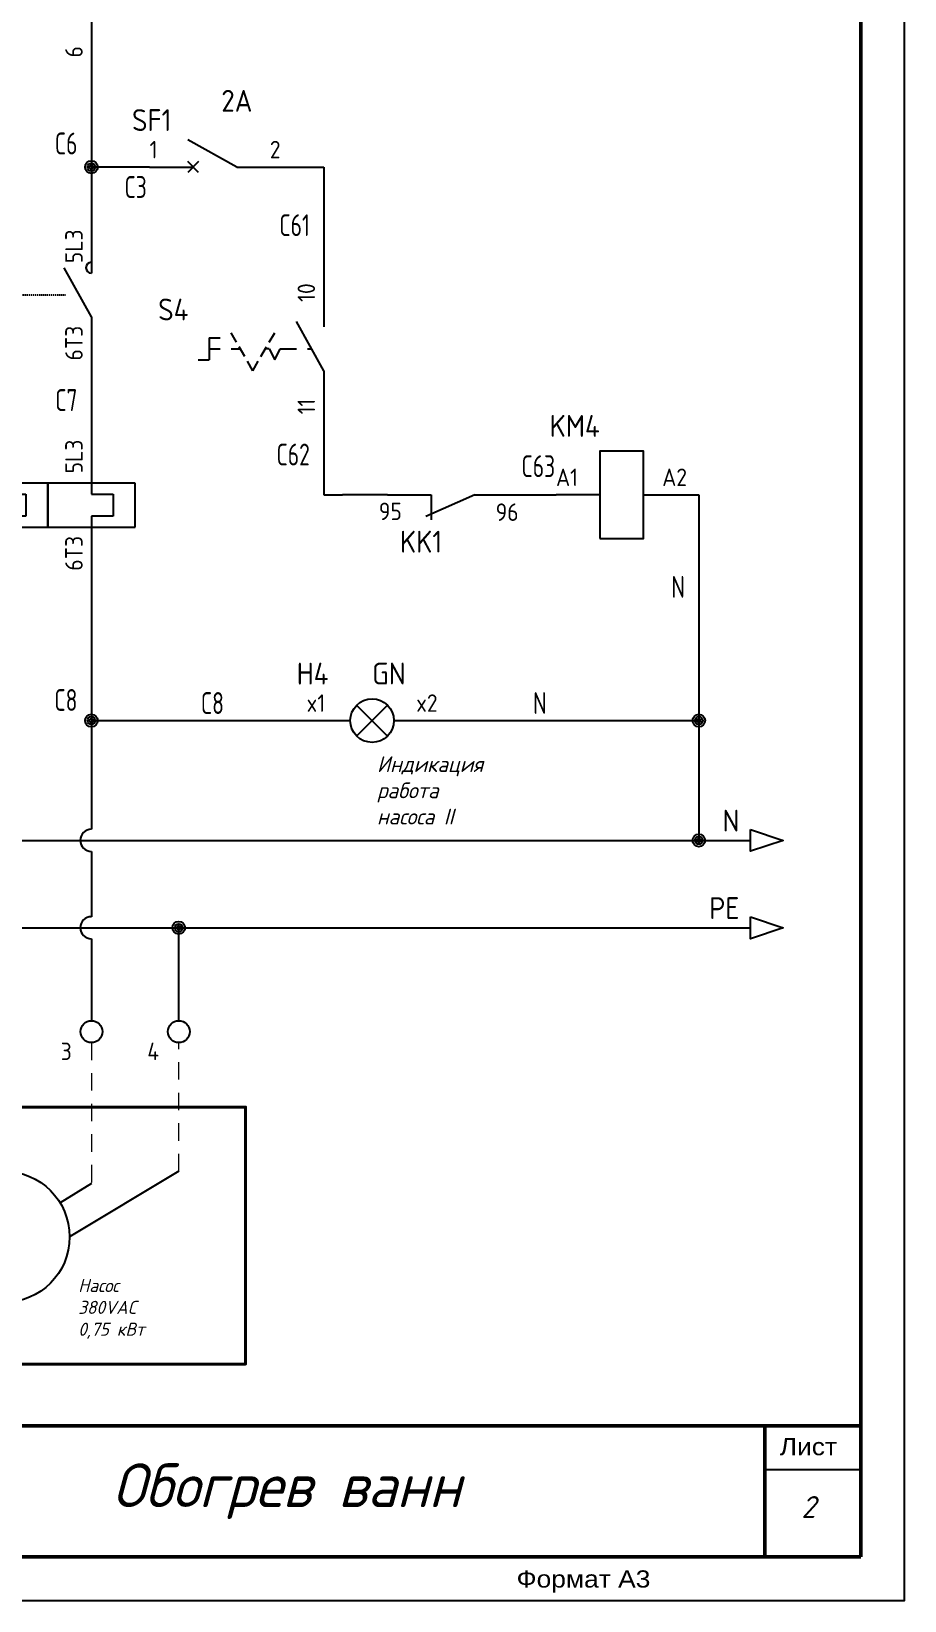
# Model space of a CAD drawing. Extents: x -319 to 3117, y -991 to 292.
# Drawn here: x 300 to 400, y -5 to 174.6 of the extents above; entities that cross this region are included whole.
import ezdxf
from ezdxf.enums import TextEntityAlignment as Align

# ---------------------------------------------------------------- set-up
doc = ezdxf.new("R2010")
doc.units = 0
for name, pattern in [('Caddy_Dash', [3.5, 2, -1.5]), ('Caddy_Solid', [0]), ('HIDDEN2', [0.1875, 0.125, -0.0625])]:
    doc.linetypes.add(name, pattern=pattern)
doc.layers.get('0').update_dxf_attribs({"lineweight": 15})
for name, color, linetype in [('100', 7, 'Continuous'), ('DESC', 94, 'Continuous'), ('LINK', 9, 'HIDDEN2'), ('MISC', 7, 'Continuous'), ('SYMS', 7, 'Continuous'), ('TAGS', 7, 'Continuous'), ('TERMS', 7, 'Continuous'), ('WIRECOPY', 84, 'Continuous'), ('WIREFIXED', 84, 'Continuous'), ('WIREREF', 255, 'Continuous'), ('WIRES', 7, 'Continuous')]:
    doc.layers.add(name, color=color, linetype=linetype)
doc.styles.add('Caddy_Vectorfont1n', font='arial.ttf', dxfattribs={"width": 1.1})
doc.styles.get("Standard").update_dxf_attribs({"font": 'GOST_Common Italic_0.ttf'})
doc.styles.add('WD_IEC', font='ISOCP2.shx', dxfattribs={"width": 0.9, "height": 4})

# ---------------------------------------------------------------- blocks, each defined once
blk = doc.blocks.new('HA1S1')
blk.add_lwpolyline([(0, 1.25), (3.75, 0), (0, -1.25)], close=True)
at = {"style": 'WD_IEC'}
for tag, height, flags, p in [('WIRENO', 2.5, 8, (-1.25, 1)), ('SIGCODE', 1, 1, (5, 1.8))]:
    blk.add_attdef(tag, text='', height=height, dxfattribs=dict(at, flags=flags)).set_placement(p, align=Align.RIGHT)
at = {"style": 'WD_IEC', "flags": 1}
blk.add_attdef('X4TERM01', (0, 0), '', height=0.32, dxfattribs=at)
at = {"style": 'WD_IEC'}
blk.add_attdef('XREF', text='', height=2.5, dxfattribs=at).set_placement((5, 0), align=Align.MIDDLE_LEFT)
blk.add_attdef('DESC1', text='', height=2.5, dxfattribs=at).set_placement((-1.25, -1), align=Align.TOP_RIGHT)
blk = doc.blocks.new('VMO14')
blk.add_line((20, 7.5), (7.5, 0))
blk.add_circle((0, 0), 7.5)
at = {"style": 'WD_IEC'}
for tag, p in [('INST', (-15.5, 12.75)), ('LOC', (-15.5, 9.25)), ('TAG1', (-15.5, 5.75)), ('DESC1', (-15.5, 1.5)), ('DESC2', (-15.5, -2)), ('DESC3', (-15.5, -5.5)), ('RATING1', (-15.5, -9)), ('RATING2', (-15.5, -12.5)), ('RATING3', (-15.5, -16))]:
    blk.add_attdef(tag, text='', height=2.5, dxfattribs=at).set_placement(p, align=Align.RIGHT)
blk.add_attdef('TERM02', (-0.81, 7.4), '', height=2, rotation=90, dxfattribs=at)
for tag, p in [('TERM04', (19, 10)), ('TERM01', (-7.47, 4.61)), ('TERM03', (9.66, 4.61))]:
    blk.add_attdef(tag, text='', height=2, rotation=90, dxfattribs=at).set_placement(p, align=Align.RIGHT)
at = {"style": 'WD_IEC', "flags": 1}
for tag, p, height in [('MFG', (22.75, 9), 1.5), ('X2TERM02', (0, 7.5), 0.32), ('X2TERM04', (20, 7.5), 0.32), ('CAT', (22.75, 6.5), 1.5), ('X0TERM01', (-6.4, 3.9), 0.32), ('X0TERM03', (6.4, 3.9), 0.32), ('X4LINK', (-7.5, 0), 0.32), ('X1LINK', (7.5, 0), 0.32), ('ASSYCODE', (1, -9), 1), ('FAMILY', (1, -10.5), 1), ('CATDESC', (1, -12), 1)]:
    blk.add_attdef(tag, p, '', height=height, dxfattribs=at)
at = {"style": 'WD_IEC'}
for tag, p in [('M', (-0.06, 1.67)), ('3~', (0.05, -3.33))]:
    blk.add_attdef(tag, text='', height=2.5, dxfattribs=at).set_placement(p, align=Align.CENTER)
at = {"lineweight": 15, "style": 'WD_IEC'}
blk.add_attdef('XREF', text='', height=2.5, dxfattribs=at).set_placement((-15.5, -19.5), align=Align.RIGHT)
blk = doc.blocks.new('WDDOT')
for radius in [0.72, 0.449, 0.223]:
    blk.add_circle((0, 0), radius)
blk = doc.blocks.new('VMS21P')
for p, q in [((0, 7.5), (0, 2.5)), ((0, -2.5), (-3.12, 3.12)), ((0, -2.5), (0, -7.5))]:
    blk.add_line(p, q)
blk.add_arc((0, 3.12), 0.625, 90, 270)
at = {"style": 'WD_IEC'}
for tag, p in [('INST', (-5.25, 6.75)), ('LOC', (-5.25, 3.75)), ('TAG2', (-5.25, 0.75)), ('XREF', (-5.25, -3.75)), ('DESC1', (-5.25, -6.75)), ('DESC2', (-5.25, -9.75)), ('DESC3', (-5.25, -12.75))]:
    blk.add_attdef(tag, text='', height=2.5, dxfattribs=at).set_placement(p, align=Align.RIGHT)
blk.add_attdef('TERM01', text='', height=2, rotation=90, dxfattribs=at).set_placement((-1, 7.5), align=Align.RIGHT)
at = {"style": 'WD_IEC', "flags": 1}
for tag, p, height in [('X2TERM01', (0, 7.5), 0.32), ('X4LINK', (-2.91, 0), 0.32), ('X1LINK', (-0.5, 0), 0.32), ('CONTACT', (4, -3.5), 1), ('FAMILY', (4, -5), 1), ('X8TERM02', (0, -7.5), 0.32)]:
    blk.add_attdef(tag, p, '', height=height, dxfattribs=at)
at = {"style": 'WD_IEC'}
blk.add_attdef('TERM02', (-1, -7.5), '', height=2, rotation=90, dxfattribs=at)
blk = doc.blocks.new('VT0002')
blk.add_circle((0, 0), 1.25)
at = {"style": 'WD_IEC', "flags": 1}
for tag, p, height in [('ASSYCODE', (2.75, 10.75), 1), ('CATDESC', (2.75, 9.25), 1), ('MFG', (2.75, 7.25), 1.5), ('CAT', (2.75, 4.75), 1.5), ('X2PIN01', (0, 2.25), 0.4), ('X2TERMDESC01', (0, 1.75), 0.4), ('X4TERM01', (-1.25, 0), 0.32), ('X4PIN01', (-1.25, 1), 0.4), ('X4TERMDESC01', (-1.25, 0.5), 0.4), ('X2TERM01', (0, 1.25), 0.32), ('X8PIN01', (0, -0.25), 0.4), ('X1TERM01', (1.25, 0), 0.32), ('X1PIN01', (1.25, 1), 0.4), ('X1TERMDESC01', (1.25, 0.5), 0.4), ('X8TERM01', (0, -1.25), 0.32), ('X8TERMDESC01', (0, -0.75), 0.4), ('LINKTERM', (0, -2), 0.4), ('STRIPSEQ', (0, -3), 0.4)]:
    blk.add_attdef(tag, p, '', height=height, dxfattribs=at)
at = {"style": 'WD_IEC'}
for tag, p in [('INST', (-2.25, 7.5)), ('LOC', (-2.25, 4))]:
    blk.add_attdef(tag, text='', height=2.5, dxfattribs=at).set_placement(p, align=Align.RIGHT)
at = {"style": 'WD_IEC', "flags": 8}
for tag, height, p in [('TAGSTRIP', 2.5, (-2.25, 0.5)), ('TERM01', 2, (-2.25, -3.25))]:
    blk.add_attdef(tag, text='', height=height, dxfattribs=at).set_placement(p, align=Align.RIGHT)
blk = doc.blocks.new('HLT1G')
for p, q in [((-7.5, 0), (-2.5, 0)), ((1.77, -1.77), (-1.77, 1.77)), ((1.77, 1.77), (-1.77, -1.77)), ((2.5, 0), (7.5, 0))]:
    blk.add_line(p, q)
blk.add_circle((0, 0), 2.5)
at = {"style": 'WD_IEC'}
for tag, p in [('INST', (-5, 11.12)), ('LOC', (-5, 7.62)), ('TAG1', (-5, 4.12)), ('DESC1', (-5, -10)), ('DESC2', (-5, -13.5)), ('DESC3', (-5, -17))]:
    blk.add_attdef(tag, text='', height=2.5, dxfattribs=at).set_placement(p, align=Align.RIGHT)
for tag, p, height, flags in [('MFG', (4.92, 12.12), 1.5, 9), ('CAT', (4.92, 9.62), 1.5, 9), ('TERM01', (-7.5, 1), 2, 8), ('X2LINK', (0, 2.5), 0.32, 1), ('X4TERM01', (-7.5, 0), 0.32, 1), ('X1TERM02', (7.5, 0), 0.32, 1), ('X8LINK', (0, -2.5), 0.32, 1), ('ASSYCODE', (8.5, -4), 1, 1), ('FAMILY', (8.5, -5.5), 1, 1), ('CATDESC', (8.5, -7), 1, 1)]:
    blk.add_attdef(tag, p, '', height=height, dxfattribs=dict(at, flags=flags))
at = {"lineweight": 15, "style": 'WD_IEC'}
blk.add_attdef('COLOR', (0, 4.12), '', height=2.5, dxfattribs=at)
at = {"style": 'WD_IEC', "flags": 8}
blk.add_attdef('TERM02', text='', height=2, dxfattribs=at).set_placement((7.5, 1), align=Align.RIGHT)
at = {"lineweight": 15, "style": 'WD_IEC'}
for tag, p in [('XREF', (-5, -6.25)), ('WDTAGALT', (-5, -20))]:
    blk.add_attdef(tag, text='', height=2.5, dxfattribs=at).set_placement(p, align=Align.RIGHT)
blk = doc.blocks.new('HCB1')
for p, q in [((2.5, 0), (-3.12, 3.12)), ((-7.5, 0), (-2.5, 0)), ((-1.88, -0.62), (-3.12, 0.62)), ((-1.88, 0.62), (-3.12, -0.62)), ((2.5, 0), (7.5, 0))]:
    blk.add_line(p, q)
at = {"style": 'WD_IEC'}
for tag, p in [('INST', (-5, 11.12)), ('LOC', (-5, 7.62)), ('TAG1', (-5, 4.12)), ('DESC1', (-5, -11.25)), ('DESC2', (-5, -14.75)), ('DESC3', (-5, -18.25))]:
    blk.add_attdef(tag, text='', height=2.5, dxfattribs=at).set_placement(p, align=Align.RIGHT)
for tag, p, height, flags in [('MFG', (4.92, 12.12), 1.5, 9), ('CAT', (4.92, 9.62), 1.5, 9), ('TERM01', (-7.5, 1), 2, 8), ('X2LINK', (0, 2.46), 0.32, 1), ('X4TERM01', (-7.5, 0), 0.32, 1), ('X8LINK', (0, 0.55), 0.32, 1), ('X1TERM02', (7.5, 0), 0.32, 1), ('ASSYCODE', (12.25, -2.75), 1, 1), ('FAMILY', (12.25, -4.25), 1, 1), ('CATDESC', (12.25, -5.75), 1, 1), ('CONTACT', (12.5, -7.5), 1, 1), ('COMMON', (13.75, -8.75), 1, 1)]:
    blk.add_attdef(tag, p, '', height=height, dxfattribs=dict(at, flags=flags))
at = {"style": 'WD_IEC', "flags": 8}
blk.add_attdef('TERM02', text='', height=2, dxfattribs=at).set_placement((7.5, 1), align=Align.RIGHT)
at = {"lineweight": 15, "style": 'WD_IEC'}
for tag, p in [('RATING1', (-5, -3.75)), ('XREF', (-5, -7.5))]:
    blk.add_attdef(tag, text='', height=2.5, dxfattribs=at).set_placement(p, align=Align.RIGHT)
blk = doc.blocks.new('VOL2')
for p, q in [((0, 7.5), (0, 1.25)), ((-5, 2.5), (-5, -2.5)), ((5, 2.5), (-5, 2.5)), ((5, -2.5), (5, 2.5)), ((0, 1.25), (2.5, 1.25)), ((2.5, 1.25), (2.5, -1.25)), ((0, -1.25), (0, -7.5)), ((2.5, -1.25), (0, -1.25)), ((-5, -2.5), (5, -2.5))]:
    blk.add_line(p, q)
at = {"style": 'WD_IEC'}
for tag, p in [('INST', (-6.5, 9)), ('LOC', (-6.5, 5.5)), ('TAG2', (-6.5, 2)), ('RATING1', (-6.5, -2.5)), ('XREF', (-6.5, -6.5)), ('DESC1', (-6.5, -10.35)), ('DESC2', (-6.5, -13.85)), ('DESC3', (-6.5, -17.35))]:
    blk.add_attdef(tag, text='', height=2.5, dxfattribs=at).set_placement(p, align=Align.RIGHT)
blk.add_attdef('TERM01', text='', height=2, rotation=90, dxfattribs=at).set_placement((-1, 7.5), align=Align.RIGHT)
at = {"style": 'WD_IEC', "flags": 1}
for tag, p, height in [('X2TERM01', (0, 7.5), 0.32), ('X4LINK', (-5, 0), 0.32), ('X1LINK', (5, 0), 0.32), ('FAMILY', (1, -5.5), 1), ('X8TERM02', (0, -7.5), 0.32)]:
    blk.add_attdef(tag, p, '', height=height, dxfattribs=at)
at = {"style": 'WD_IEC'}
blk.add_attdef('TERM02', (-1, -7.5), '', height=2, rotation=90, dxfattribs=at)
blk = doc.blocks.new('VSS112')
for p, q in [((0, 7.5), (0, 2.5)), ((-10, 0.75), (-10.62, 1.83)), ((-6.25, 0.75), (-5.62, 1.83)), ((0, -2.5), (-3.12, 3.12)), ((-13.12, 1.25), (-11.88, 1.25)), ((-13.12, 1.25), (-13.12, -1.25)), ((-13.12, 0), (-11.88, 0)), ((-10.62, 0), (-9.57, 0)), ((-9.06, -0.88), (-9.69, 0.21)), ((-7.19, -0.88), (-6.56, 0.21)), ((-6.25, 0), (-6.68, 0)), ((-6.25, 0), (-5.62, -1.25)), ((-5.62, -1.25), (-5, 0)), ((-5, 0), (-3.12, 0)), ((-1.88, 0), (-1.39, 0)), ((-14.38, -1.25), (-13.12, -1.25)), ((-8.12, -2.5), (-8.75, -1.42)), ((-8.12, -2.5), (-7.5, -1.42)), ((0, -2.5), (0, -7.5))]:
    blk.add_line(p, q)
at = {"style": 'WD_IEC'}
for tag, p in [('INST', (-15.5, 9.25)), ('LOC', (-15.5, 6.25)), ('TAG1', (-15.5, 3.25)), ('DESC1', (-15.5, -9.35)), ('DESC2', (-15.5, -12.35)), ('DESC3', (-15.5, -15.35))]:
    blk.add_attdef(tag, text='', height=2.5, dxfattribs=at).set_placement(p, align=Align.RIGHT)
at = {"style": 'WD_IEC', "flags": 8}
for tag, p in [('POS2', (-5.62, 3.5)), ('POS1', (-10.62, 3.5))]:
    blk.add_attdef(tag, text='', height=2, rotation=90, dxfattribs=at).set_placement(p, align=Align.MIDDLE_LEFT)
at = {"style": 'WD_IEC'}
blk.add_attdef('TERM01', text='', height=2, rotation=90, dxfattribs=at).set_placement((-1, 7.5), align=Align.RIGHT)
at = {"style": 'WD_IEC', "flags": 1}
for tag, p, height in [('X2TERM01', (0, 7.5), 0.32), ('CONTACT', (0.5, 4.5), 1), ('COMMON', (1.75, 3.25), 1), ('X1LINK', (0, 0), 0.32), ('X8TERM02', (0, -7.5), 0.32), ('ASSYCODE', (1, -9), 1), ('FAMILY', (1, -10.5), 1), ('CATDESC', (1, -12), 1)]:
    blk.add_attdef(tag, p, '', height=height, dxfattribs=at)
at = {"style": 'WD_IEC', "flags": 9}
for tag, p in [('MFG', (-16, -0.25)), ('CAT', (-16, -2.75))]:
    blk.add_attdef(tag, text='', height=1.5, dxfattribs=at).set_placement(p, align=Align.RIGHT)
at = {"style": 'WD_IEC'}
blk.add_attdef('TERM02', (-1, -7.5), '', height=2, rotation=90, dxfattribs=at)
at = {"lineweight": 15, "style": 'WD_IEC'}
blk.add_attdef('XREF', text='', height=2.5, dxfattribs=at).set_placement((-15.5, -6.35), align=Align.RIGHT)
blk.add_attdef('STATE', (1.25, -6.35), '', height=2.5, dxfattribs=at)
blk = doc.blocks.new('HCR22')
for p, q in [((2.5, 0), (-3.125, 2.5)), ((-2.5, 0), (-2.5, 2.8678)), ((-7.5, 0), (-2.5, 0)), ((2.5, 0), (7.5, 0))]:
    blk.add_line(p, q)
at = {"style": 'WD_IEC'}
for tag, p in [('INST', (-1.25, 11.125)), ('LOC', (-1.25, 7.625)), ('TAG2', (-1.25, 4.125)), ('DESC1', (-1.25, -10)), ('DESC2', (-1.25, -13.5)), ('DESC3', (-1.25, -17))]:
    blk.add_attdef(tag, text='', height=2.5, dxfattribs=at).set_placement(p, align=Align.RIGHT)
for tag, p, height, flags in [('TERM01', (-8.5, 1), 2, 8), ('X2LINK', (0, 1.5), 0.32, 1), ('X4TERM01', (-7.5, 0), 0.32, 1), ('X8LINK', (0, 0.5), 0.32, 1), ('X1TERM02', (7.5, 0), 0.32, 1), ('CONTACT', (7.75, -2.25), 1, 1), ('FAMILY', (7.75, -3.75), 1, 1)]:
    blk.add_attdef(tag, p, '', height=height, dxfattribs=dict(at, flags=flags))
at = {"style": 'WD_IEC', "flags": 8}
for tag, height, p in [('TERM02', 2, (7.5, 1)), ('XREF', 2.5, (-1.25, -6.25))]:
    blk.add_attdef(tag, text='', height=height, dxfattribs=at).set_placement(p, align=Align.RIGHT)
blk = doc.blocks.new('HMS1')
for p, q in [((-2.5, 0), (-7.5, 0)), ((2.5, 0), (7.5, 0))]:
    blk.add_line(p, q)
blk.add_lwpolyline([(-2.5, -5), (2.5, -5), (2.5, 5), (-2.5, 5)], close=True)
at = {"style": 'WD_IEC'}
for tag, p in [('INST', (-2.5, 13.62)), ('LOC', (-2.5, 10.12)), ('TAG1', (-2.5, 6.62)), ('DESC1', (-2.5, -10)), ('DESC2', (-2.5, -13.5)), ('DESC3', (-2.5, -17))]:
    blk.add_attdef(tag, text='', height=2.5, dxfattribs=at).set_placement(p, align=Align.RIGHT)
for tag, p, height, flags in [('MFG', (4.92, 12.12), 1.5, 9), ('CAT', (4.92, 9.62), 1.5, 9), ('X2LINK', (0, 5), 0.32, 1), ('TERM01', (-7.5, 1), 2, 8), ('X4TERM01', (-7.5, 0), 0.32, 1), ('X1TERM02', (7.5, 0), 0.32, 1), ('ASSYCODE', (3.5, -1.5), 1, 1), ('FAMILY', (3.5, -3), 1, 1), ('CATDESC', (3.5, -4.5), 1, 1), ('X8LINK', (0, -5), 0.32, 1)]:
    blk.add_attdef(tag, p, '', height=height, dxfattribs=dict(at, flags=flags))
at = {"style": 'WD_IEC', "flags": 8}
blk.add_attdef('TERM02', text='', height=2, dxfattribs=at).set_placement((7.5, 1), align=Align.RIGHT)
at = {"lineweight": 15, "style": 'WD_IEC'}
for tag, p in [('NO', (26.25, 0)), ('NC', (26.25, -4))]:
    blk.add_attdef(tag, text='', height=2.5, dxfattribs=at).set_placement(p, align=Align.RIGHT)
for tag, p in [('XREFNO', (27.75, 0)), ('XREFNC', (27.75, -4))]:
    blk.add_attdef(tag, p, '', height=2.5, dxfattribs=at)
blk = doc.blocks.new('VCB2')
for p, q in [((0, 7.5), (0, 2.5)), ((0, -2.5), (-3.12, 3.12)), ((0.62, 1.88), (-0.62, 3.12)), ((-0.62, 1.88), (0.62, 3.12)), ((0, -2.5), (0, -7.5))]:
    blk.add_line(p, q)
at = {"style": 'WD_IEC'}
blk.add_attdef('TERM01', text='', height=2, rotation=90, dxfattribs=at).set_placement((-1, 7.5), align=Align.RIGHT)
at = {"style": 'WD_IEC', "flags": 1}
for tag, p, height in [('X2TERM01', (0, 7.5), 0.32), ('X4LINK', (-2.5, 0), 0.32), ('X1LINK', (-0.5, 0), 0.32), ('X8TERM02', (0, -7.5), 0.32), ('FAMILY', (1, -10.5), 1), ('CONTACT', (1, -13.5), 1)]:
    blk.add_attdef(tag, p, '', height=height, dxfattribs=at)
at = {"style": 'WD_IEC'}
for tag, p in [('INST', (-8, 2.65)), ('LOC', (-8, -0.35)), ('TAG2', (-8, -3.35)), ('DESC1', (-8, -13.35)), ('DESC2', (-8, -16.35)), ('DESC3', (-8, -19.35))]:
    blk.add_attdef(tag, text='', height=2.5, dxfattribs=at).set_placement(p, align=Align.RIGHT)
blk.add_attdef('TERM02', (-1, -7.5), '', height=2, rotation=90, dxfattribs=at)
at = {"style": 'WD_IEC', "flags": 1}
blk.add_attdef('RATING1', text='', height=2.5, dxfattribs=at).set_placement((-8, -6.35), align=Align.RIGHT)
at = {"lineweight": 15, "style": 'WD_IEC'}
blk.add_attdef('XREF', text='', height=2.5, dxfattribs=at).set_placement((-8, -10.35), align=Align.RIGHT)
blk = doc.blocks.new('WD_WCV')
at = {"linetype": 'Continuous', "style": 'WD_IEC', "width": 0.8}
blk.add_attdef('WIRECOPY', text='', height=2.5, dxfattribs=at).set_placement((-1.6, 0), align=Align.MIDDLE_RIGHT)
blk = doc.blocks.new('WD_WCH')
at = {"linetype": 'Continuous', "style": 'WD_IEC', "width": 0.8}
blk.add_attdef('WIRECOPY', text='', height=2.5, dxfattribs=at).set_placement((0, 0.75), align=Align.CENTER)
blk = doc.blocks.new('WD_WNV')
at = {"linetype": 'Continuous', "style": 'WD_IEC', "width": 0.8}
blk.add_attdef('WIRENO', text='', height=2.5, dxfattribs=at).set_placement((-1.6, 0), align=Align.MIDDLE_RIGHT)
at = {"style": 'WD_IEC', "flags": 1}
for tag, p in [('W08USER', (-1, 0.375)), ('W04USER', (-1, 0.875)), ('W05USER', (-1, 0.75)), ('W09USER', (-1, 0.25)), ('W03USER', (-1, 1)), ('W06USER', (-1, 0.625)), ('W07USER', (-1, 0.5)), ('W02USER', (-1, 1.125)), ('W01USER', (-1, 1.25)), ('W10USER', (-1, 0.125))]:
    blk.add_attdef(tag, text='', height=0.08, dxfattribs=at).set_placement(p, align=Align.CENTER)
blk = doc.blocks.new('WD_WNH')
at = {"linetype": 'Continuous', "style": 'WD_IEC', "width": 0.8}
blk.add_attdef('WIRENO', text='', height=2.5, dxfattribs=at).set_placement((0, 0.75), align=Align.CENTER)
at = {"style": 'WD_IEC', "flags": 1}
for tag, p in [('W08USER', (0, 0.375)), ('W04USER', (0, 0.875)), ('W05USER', (0, 0.75)), ('W09USER', (0, 0.25)), ('W03USER', (0, 1)), ('W06USER', (0, 0.625)), ('W07USER', (0, 0.5)), ('W02USER', (0, 1.125)), ('W01USER', (0, 1.25)), ('W10USER', (0, 0.125))]:
    blk.add_attdef(tag, text='', height=0.08, dxfattribs=at).set_placement(p, align=Align.CENTER)

msp = doc.modelspace()

# ---------------------------------------------------------------- linework, layer by layer
at = {"linetype": 'Caddy_Dash'}
msp.add_line((306.888, 58.867), (306.888, 42.727), dxfattribs=at)
at = {"color": 82, "linetype": 'Caddy_Dash'}
msp.add_line((316.888, 44.131), (316.888, 58.867), dxfattribs=at)
at = {"layer": '100', "linetype": 'Caddy_Solid', "lineweight": 50}
for p, q in [((395, 286.939), (395, 0)), ((210, 15), (395, 15)), ((384, 0), (384, 15)), ((395, 0), (-12, 0))]:
    msp.add_line(p, q, dxfattribs=at)
at = {"layer": '100', "linetype": 'Caddy_Solid', "lineweight": 25}
msp.add_line((384, 10), (395, 10), dxfattribs=at)
at = {"layer": 'LINK'}
for points in [[(296.388, 144.428), (303.975, 144.428)], [(301.888, 120.373), (301.888, 120.373)]]:
    msp.add_lwpolyline(points, dxfattribs=at)
at = {"layer": 'SYMS'}
msp.add_lwpolyline([(-20, -5), (400, -5), (400, 292), (-20, 292)], close=True, dxfattribs=at)
at = {"layer": 'SYMS', "lineweight": 40}
msp.add_lwpolyline([(226.558, 51.491), (324.531, 51.491), (324.531, 22.066), (226.558, 22.066)], close=True, dxfattribs=at)
at = {"layer": 'WIRES'}
for p, q in [((306.888, 171.612), (306.888, 151.928)), ((313.546, 159.069), (306.888, 159.069)), ((328.546, 159.069), (333.495, 159.069)), ((333.495, 159.069), (333.495, 145.766)), ((306.888, 136.928), (306.888, 127.873)), ((333.495, 130.766), (333.495, 121.567)), ((333.495, 121.567), (335.651, 121.567)), ((340.8, 121.567), (335.651, 121.567)), ((355.8, 121.567), (360.086, 121.567)), ((375.086, 121.567), (376.436, 121.567)), ((306.888, 112.873), (306.888, 83.277)), ((306.888, 95.721), (331.527, 95.721)), ((346.527, 95.721), (347.48, 95.721)), ((306.888, 80.737), (306.888, 73.277)), ((306.888, 70.737), (306.888, 61.367)), ((306.888, 42.727), (303.292, 40.535))]:
    msp.add_line(p, q, dxfattribs=at)
at = {"layer": 'WIRES', "color": 150}
for p, q in [((376.436, 121.567), (376.436, 82.007)), ((347.48, 95.721), (376.436, 95.721)), ((17.308, 82.007), (382.336, 82.007))]:
    msp.add_line(p, q, dxfattribs=at)
at = {"layer": 'WIRES', "color": 82}
for p, q in [((17.308, 72.007), (382.336, 72.007)), ((316.888, 61.367), (316.888, 72.007))]:
    msp.add_line(p, q, dxfattribs=at)
at = {"layer": 'WIRES'}
for centre in [(306.888, 82.007), (306.888, 72.007)]:
    msp.add_arc(centre, 1.27, 90, 270, dxfattribs=at)

# ---------------------------------------------------------------- block references
at = {"layer": 'SYMS'}
ref = msp.add_blockref('VCB2', (306.888, 179.112), dxfattribs=at)
ref.add_attrib('TERM02', '6', (305.888, 171.612), dxfattribs={"layer": 'TERMS', "height": 2, "rotation": 90, "style": 'WD_IEC'})
ref.add_attrib('TERM01', '5', dxfattribs={"layer": 'TERMS', "height": 2, "rotation": 90, "style": 'WD_IEC'}).set_placement((305.888, 186.612), align=Align.RIGHT)
ref = msp.add_blockref('HCB1', (321.046, 159.069), dxfattribs=at)
ref.add_attrib('TERM02', '2', dxfattribs={"layer": 'TERMS', "height": 2, "style": 'WD_IEC', "flags": 8}).set_placement((328.546, 160.069), align=Align.RIGHT)
ref.add_attrib('TERM01', '1', (313.546, 160.069), dxfattribs={"layer": 'TERMS', "height": 2, "style": 'WD_IEC', "flags": 8})
ref.add_attrib('DESC1', '2A', dxfattribs={"layer": 'DESC', "height": 2.5, "style": 'WD_IEC'}).set_placement((325.317, 165.402), align=Align.RIGHT)
ref.add_attrib('TAG1', 'SF1', dxfattribs={"layer": 'TAGS', "height": 2.5, "style": 'WD_IEC'}).set_placement((316.046, 163.194), align=Align.RIGHT)
for p in [(306.888, 159.069), (306.888, 95.721), (376.436, 95.721), (376.436, 82.007), (316.888, 72.007)]:
    msp.add_blockref('WDDOT', p, dxfattribs=at)
ref = msp.add_blockref('VMS21P', (306.888, 144.428), dxfattribs=at)
ref.add_attrib('TERM02', '6T3', (305.888, 136.928), dxfattribs={"layer": 'TERMS', "height": 2, "rotation": 90, "style": 'WD_IEC'})
ref.add_attrib('TERM01', '5L3', dxfattribs={"layer": 'TERMS', "height": 2, "rotation": 90, "style": 'WD_IEC'}).set_placement((305.888, 151.928), align=Align.RIGHT)
ref = msp.add_blockref('VSS112', (333.495, 138.266), dxfattribs=at)
ref.add_attrib('TERM02', '11', (332.495, 130.766), dxfattribs={"layer": 'TERMS', "height": 2, "rotation": 90, "style": 'WD_IEC'})
ref.add_attrib('TERM01', '10', dxfattribs={"layer": 'TERMS', "height": 2, "rotation": 90, "style": 'WD_IEC'}).set_placement((332.495, 145.766), align=Align.RIGHT)
ref.add_attrib('TAG1', 'S4', dxfattribs={"layer": 'TAGS', "height": 2.5, "style": 'WD_IEC'}).set_placement((317.995, 141.516), align=Align.RIGHT)
ref = msp.add_blockref('HMS1', (367.586, 121.567), dxfattribs=at)
ref.add_attrib('TERM02', 'A2', dxfattribs={"layer": 'TERMS', "height": 2, "style": 'WD_IEC', "flags": 8}).set_placement((375.086, 122.567), align=Align.RIGHT)
ref.add_attrib('TERM01', 'A1', (360.086, 122.567), dxfattribs={"layer": 'TERMS', "height": 2, "style": 'WD_IEC', "flags": 8})
ref.add_attrib('TAG1', 'KM4', dxfattribs={"layer": 'TAGS', "height": 2.5, "style": 'WD_IEC'}).set_placement((365.086, 128.192), align=Align.RIGHT)
ref = msp.add_blockref('VOL2', (296.888, 120.373), dxfattribs=at)
ref.add_attrib('TERM02', '4T2', (295.888, 112.873), dxfattribs={"layer": 'TERMS', "height": 2, "rotation": 90, "style": 'WD_IEC'})
ref.add_attrib('TERM01', '3L2', dxfattribs={"layer": 'TERMS', "height": 2, "rotation": 90, "style": 'WD_IEC'}).set_placement((295.888, 127.873), align=Align.RIGHT)
ref = msp.add_blockref('VOL2', (306.888, 120.373), dxfattribs=at)
ref.add_attrib('TERM02', '6T3', (305.888, 112.873), dxfattribs={"layer": 'TERMS', "height": 2, "rotation": 90, "style": 'WD_IEC'})
ref.add_attrib('TERM01', '5L3', dxfattribs={"layer": 'TERMS', "height": 2, "rotation": 90, "style": 'WD_IEC'}).set_placement((305.888, 127.873), align=Align.RIGHT)
ref = msp.add_blockref('HCR22', (348.3, 121.567), dxfattribs=dict(at, xscale=-1, rotation=180))
ref.add_attrib('TAG2', 'KK1', dxfattribs={"layer": 'TAGS', "height": 2.5, "style": 'WD_IEC'}).set_placement((347.05, 114.942), align=Align.RIGHT)
ref.add_attrib('TERM01', '95', (339.8, 118.663), dxfattribs={"layer": 'TERMS', "height": 2, "style": 'WD_IEC', "flags": 8})
ref.add_attrib('TERM02', '96', dxfattribs={"layer": 'TERMS', "height": 2, "style": 'WD_IEC', "flags": 8}).set_placement((355.8, 118.573), align=Align.RIGHT)
ref = msp.add_blockref('HLT1G', (339.027, 95.721), dxfattribs=at)
ref.add_attrib('TERM02', 'x2', dxfattribs={"layer": 'TERMS', "height": 2, "style": 'WD_IEC', "flags": 8}).set_placement((346.527, 96.721), align=Align.RIGHT)
ref.add_attrib('TERM01', 'x1', (331.527, 96.721), dxfattribs={"layer": 'TERMS', "height": 2, "style": 'WD_IEC', "flags": 8})
ref.add_attrib('COLOR', 'GN', (339.027, 99.846), dxfattribs={"layer": 'MISC', "lineweight": 15, "height": 2.5, "style": 'WD_IEC'})
ref.add_attrib('TAG1', 'H4', dxfattribs={"layer": 'TAGS', "height": 2.5, "style": 'WD_IEC'}).set_placement((334.027, 99.846), align=Align.RIGHT)
ref = msp.add_blockref('HA1S1', (382.336, 82.007), dxfattribs=at)
ref.add_attrib('WIRENO', 'N', dxfattribs={"layer": 'WIREREF', "height": 2.5, "style": 'WD_IEC', "flags": 8}).set_placement((381.086, 83.007), align=Align.RIGHT)
ref = msp.add_blockref('HA1S1', (382.336, 72.007), dxfattribs=at)
ref.add_attrib('WIRENO', 'PE', dxfattribs={"layer": 'WIREREF', "height": 2.5, "style": 'WD_IEC', "flags": 8}).set_placement((381.086, 73.007), align=Align.RIGHT)
ref = msp.add_blockref('VT0002', (306.888, 60.117), dxfattribs=at)
ref.add_attrib('TERM01', '3', dxfattribs={"layer": 'TERMS', "height": 2, "style": 'WD_IEC', "flags": 8}).set_placement((304.638, 56.867), align=Align.RIGHT)
ref = msp.add_blockref('VT0002', (316.888, 60.117), dxfattribs=at)
ref.add_attrib('TERM01', '4', dxfattribs={"layer": 'TERMS', "height": 2, "style": 'WD_IEC', "flags": 8}).set_placement((314.638, 56.867), align=Align.RIGHT)
ref = msp.add_blockref('VMO14', (296.888, 36.631), dxfattribs=at)
ref.add_attrib('M', 'M', dxfattribs={"layer": 'MISC', "height": 2.5, "style": 'WD_IEC'}).set_placement((296.829, 38.299), align=Align.CENTER)
ref.add_attrib('3~', '3~', dxfattribs={"layer": 'MISC', "height": 2.5, "style": 'WD_IEC'}).set_placement((296.933, 33.299), align=Align.CENTER)
ref.add_attrib('TAG1', 'M2', dxfattribs={"layer": 'TAGS', "height": 2.5, "style": 'WD_IEC'}).set_placement((281.388, 42.381), align=Align.RIGHT)
at = {"layer": 'WIRECOPY'}
ref = msp.add_blockref('WD_WCH', (311.909, 159.069), dxfattribs=at)
ref.add_attrib('WIRECOPY', 'C3', dxfattribs={"linetype": 'Continuous', "height": 2.5, "style": 'WD_IEC', "width": 0.8}).set_placement((311.951, 155.532), align=Align.CENTER)
ref = msp.add_blockref('WD_WCV', (376.436, 111.014), dxfattribs=at)
ref.add_attrib('WIRECOPY', 'N', dxfattribs={"linetype": 'Continuous', "height": 2.5, "style": 'WD_IEC', "width": 0.8}).set_placement((374.836, 111.014), align=Align.MIDDLE_RIGHT)
ref = msp.add_blockref('WD_WCH', (320.74, 95.721), dxfattribs=at)
ref.add_attrib('WIRECOPY', 'C8', dxfattribs={"linetype": 'Continuous', "height": 2.5, "style": 'WD_IEC', "width": 0.8}).set_placement((320.74, 96.471), align=Align.CENTER)
ref = msp.add_blockref('WD_WCH', (358.23, 95.721), dxfattribs=at)
ref.add_attrib('WIRECOPY', 'N', dxfattribs={"linetype": 'Continuous', "height": 2.5, "style": 'WD_IEC', "width": 0.8}).set_placement((358.23, 96.471), align=Align.CENTER)
at = {"layer": 'WIREFIXED'}
ref = msp.add_blockref('WD_WNV', (306.888, 161.77), dxfattribs=at)
ref.add_attrib('WIRENOF', 'C6', dxfattribs={"linetype": 'Continuous', "height": 2.5, "style": 'WD_IEC', "width": 0.8}).set_placement((305.288, 161.77), align=Align.MIDDLE_RIGHT)
ref = msp.add_blockref('WD_WNV', (333.495, 152.418), dxfattribs=at)
ref.add_attrib('WIRENOF', 'C61', dxfattribs={"linetype": 'Continuous', "height": 2.5, "style": 'WD_IEC', "width": 0.8}).set_placement((331.895, 152.418), align=Align.MIDDLE_RIGHT)
ref = msp.add_blockref('WD_WNV', (306.888, 132.401), dxfattribs=at)
ref.add_attrib('WIRENOF', 'C7', dxfattribs={"linetype": 'Continuous', "height": 2.5, "style": 'WD_IEC', "width": 0.8}).set_placement((305.288, 132.401), align=Align.MIDDLE_RIGHT)
ref = msp.add_blockref('WD_WNV', (333.495, 126.167), dxfattribs=at)
ref.add_attrib('WIRENOF', 'C62', dxfattribs={"linetype": 'Continuous', "height": 2.5, "style": 'WD_IEC', "width": 0.8}).set_placement((331.895, 126.167), align=Align.MIDDLE_RIGHT)
ref = msp.add_blockref('WD_WNH', (357.943, 121.567), dxfattribs=at)
ref.add_attrib('WIRENOF', 'C63', dxfattribs={"linetype": 'Continuous', "height": 2.5, "style": 'WD_IEC', "width": 0.8}).set_placement((358.054, 123.582), align=Align.CENTER)
ref = msp.add_blockref('WD_WNV', (306.888, 98.075), dxfattribs=at)
ref.add_attrib('WIRENOF', 'C8', dxfattribs={"linetype": 'Continuous', "height": 2.5, "style": 'WD_IEC', "width": 0.8}).set_placement((305.288, 98.075), align=Align.MIDDLE_RIGHT)

# ---------------------------------------------------------------- texts
at = {"insert": (309.285, 10.7), "char_height": 5, "width": 44.16761, "attachment_point": 1}
msp.add_mtext('Обогрев ванн\\P', dxfattribs=at)
at = {"layer": '100', "lineweight": 25, "style": 'Caddy_Vectorfont1n', "width": 1.1}
for s, p in [('Лист', (385.7, 11.639)), ('Формат А3', (355.565, -3.505))]:
    msp.add_text(s, height=1.965, dxfattribs=at).set_placement(p)
at = {"layer": 'SYMS', "attachment_point": 1}
for s, width, heights, insert, char_height in [('Индикация\\Pработа \\Pнасоса II', 42.83195, [14.084], (339.588, 91.634), 1.8), ('Насос\\P380VAC\\P0,75 кВт', 31.44283, [14.97], (305.374, 31.812), 1.5), ('2', 31.316, [3.054], (388.17, 6.967), 2.5)]:
    msp.add_mtext_dynamic_manual_height_columns(s, width=width, gutter_width=12.5, heights=heights, dxfattribs=dict(at, insert=insert, char_height=char_height))

doc.saveas('drawing.dxf')
